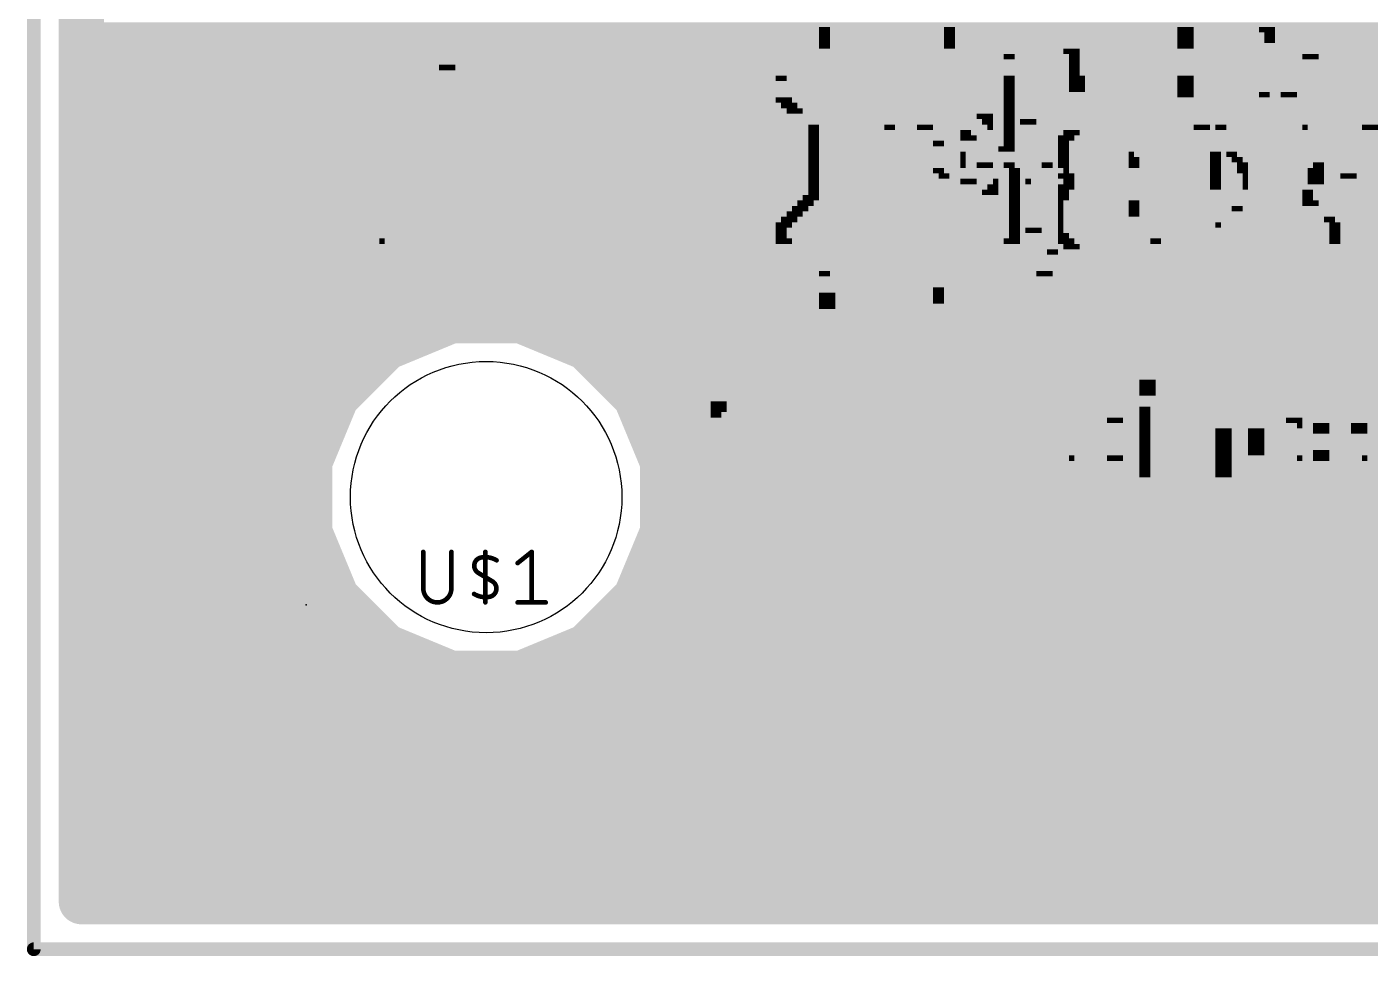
# Model space of a CAD drawing. Extents: x -50 to 50, y 0 to 88.
# Drawn here: x -50.08 to -35.23, y -0.08 to 10.2 of the extents above; entities that cross this region are included whole.
import ezdxf

# ---------------------------------------------------------------- set-up
doc = ezdxf.new("R2010")
doc.units = 0
for name, color, linetype in [('1', 12, 'CONTINUOUS'), ('16', 132, 'CONTINUOUS'), ('20', 31, 'CONTINUOUS'), ('21', 253, 'CONTINUOUS'), ('23', 53, 'CONTINUOUS')]:
    doc.layers.add(name, color=color, linetype=linetype)

# ---------------------------------------------------------------- blocks, each defined once
blk = doc.blocks.new('RECT')
blk.add_solid([(-0.5, -0.5), (0.5, -0.5), (-0.5, 0.5), (0.5, 0.5)])

msp = doc.modelspace()

# ---------------------------------------------------------------- linework, layer by layer
at = {"layer": '1', "const_width": 0.5}
for points in [[(-49.4738, 0.5262), (-49.4738, 19.9738)], [(-49.4738, 10), (-18.0904, 10)], [(-49.4738, 9.5), (-18.5904, 9.5)], [(-49.4738, 9), (-19.0904, 9)], [(-49.4738, 8.5), (-19.4746, 8.5)], [(-49.4738, 8), (-19.6817, 8)], [(-49.4738, 7.5), (-19.6824, 7.5)], [(-49.4738, 7), (-19.5823, 7)], [(-45.3879, 6.95), (-46.1046, 6.6531)], [(-44.6121, 6.95), (-45.3879, 6.95)], [(-43.8954, 6.6531), (-44.6121, 6.95)], [(-46.1046, 6.6531), (-46.6531, 6.1046)], [(-43.3469, 6.1046), (-43.8954, 6.6531)], [(-49.4738, 6.5), (-46.2577, 6.5)], [(-43.7423, 6.5), (-19.3504, 6.5)], [(-49.4738, 6), (-46.6964, 6)], [(-46.6531, 6.1046), (-46.95, 5.3879)], [(-43.05, 5.3879), (-43.3469, 6.1046)], [(-43.3035, 6), (-30.1291, 6)], [(-49.4738, 5.5), (-46.9036, 5.5)], [(-43.0964, 5.5), (-30.2474, 5.5)], [(-46.95, 5.3879), (-46.95, 4.6121)], [(-43.05, 4.6121), (-43.05, 5.3879)], [(-49.4738, 5), (-46.95, 5)], [(-43.05, 5), (-30.2474, 5)], [(-46.95, 4.6121), (-46.6531, 3.8954)], [(-43.3469, 3.8954), (-43.05, 4.6121)], [(-49.4738, 4.5), (-46.9036, 4.5)], [(-43.0964, 4.5), (-30.2474, 4.5)], [(-49.4738, 4), (-46.6965, 4)], [(-43.3036, 4), (-25.4032, 4)], [(-46.6531, 3.8954), (-46.1046, 3.3469)], [(-43.8954, 3.3469), (-43.3469, 3.8954)], [(-49.4738, 3.5), (-46.2577, 3.5)], [(-43.7423, 3.5), (-27.5491, 3.5)], [(-46.1046, 3.3469), (-45.3879, 3.05)], [(-44.6121, 3.05), (-43.8954, 3.3469)], [(-45.3879, 3.05), (-44.6121, 3.05)], [(-49.4738, 3), (-27.7074, 3)], [(-49.4738, 2.5), (-27.7074, 2.5)], [(-49.4738, 2), (-27.7074, 2)], [(-49.4738, 1.5), (49.4738, 1.5)], [(-49.4738, 1), (49.4738, 1)], [(49.4738, 0.5262), (-49.4738, 0.5262)]]:
    msp.add_lwpolyline(points, dxfattribs=at)
at = {"layer": '1', "const_width": 0.25}
for points in [[(-49.4738, 10.125, 1), (-49.4738, 9.875)], [(-49.4738, 9.625, 1), (-49.4738, 9.375)], [(-49.4738, 9.125, 1), (-49.4738, 8.875)], [(-49.4738, 8.625, 1), (-49.4738, 8.375)], [(-49.4738, 8.125, 1), (-49.4738, 7.875)], [(-49.4738, 7.625, 1), (-49.4738, 7.375)], [(-49.4738, 7.125, 1), (-49.4738, 6.875)], [(-45.3879, 7.075, 1), (-45.3879, 6.825)], [(-45.34, 6.8345, 1), (-45.4357, 7.0655)], [(-44.5643, 7.0655, 1), (-44.66, 6.8345)], [(-44.6121, 6.825, 1), (-44.6121, 7.075)], [(-46.1524, 6.7686, 1), (-46.0567, 6.5376)], [(-46.0162, 6.5647, 1), (-46.193, 6.7415)], [(-43.807, 6.7415, 1), (-43.9838, 6.5647)], [(-43.9432, 6.5376, 1), (-43.8476, 6.7686)], [(-49.4738, 6.625, 1), (-49.4738, 6.375)], [(-46.2577, 6.375, 1), (-46.2577, 6.625)], [(-43.7423, 6.625, 1), (-43.7423, 6.375)], [(-49.4738, 6.125, 1), (-49.4738, 5.875)], [(-46.7415, 6.193, 1), (-46.5647, 6.0162)], [(-46.5376, 6.0567, 1), (-46.7686, 6.1524)], [(-46.6964, 5.875, 1), (-46.6964, 6.125)], [(-43.2314, 6.1524, 1), (-43.4624, 6.0567)], [(-43.4353, 6.0162, 1), (-43.2585, 6.193)], [(-43.3035, 6.125, 1), (-43.3035, 5.875)], [(-49.4738, 5.625, 1), (-49.4738, 5.375)], [(-46.9036, 5.375, 1), (-46.9036, 5.625)], [(-43.0964, 5.625, 1), (-43.0964, 5.375)], [(-46.825, 5.3879, 1), (-47.075, 5.3879)], [(-47.0655, 5.4357, 1), (-46.8345, 5.34)], [(-42.925, 5.3879, 1), (-43.175, 5.3879)], [(-43.1655, 5.34, 1), (-42.9345, 5.4357)], [(-49.4738, 5.125, 1), (-49.4738, 4.875)], [(-46.95, 4.875, 1), (-46.95, 5.125)], [(-43.05, 5.125, 1), (-43.05, 4.875)], [(-46.8345, 4.66, 1), (-47.0655, 4.5643)], [(-42.9345, 4.5643, 1), (-43.1655, 4.66)], [(-49.4738, 4.625, 1), (-49.4738, 4.375)], [(-47.075, 4.6121, 1), (-46.825, 4.6121)], [(-46.9036, 4.375, 1), (-46.9036, 4.625)], [(-43.0964, 4.625, 1), (-43.0964, 4.375)], [(-43.175, 4.6121, 1), (-42.925, 4.6121)], [(-49.4738, 4.125, 1), (-49.4738, 3.875)], [(-46.6965, 3.875, 1), (-46.6965, 4.125)], [(-43.3036, 4.125, 1), (-43.3036, 3.875)], [(-46.5647, 3.9838, 1), (-46.7415, 3.807)], [(-46.7686, 3.8476, 1), (-46.5376, 3.9432)], [(-43.4624, 3.9432, 1), (-43.2314, 3.8476)], [(-43.2585, 3.807, 1), (-43.4353, 3.9838)], [(-49.4738, 3.625, 1), (-49.4738, 3.375)], [(-46.2577, 3.375, 1), (-46.2577, 3.625)], [(-43.7423, 3.625, 1), (-43.7423, 3.375)], [(-46.0567, 3.4624, 1), (-46.1524, 3.2314)], [(-43.8476, 3.2314, 1), (-43.9432, 3.4624)], [(-46.193, 3.2585, 1), (-46.0162, 3.4353)], [(-43.9838, 3.4353, 1), (-43.807, 3.2585)], [(-45.3879, 3.175, 1), (-45.3879, 2.925)], [(-45.4357, 2.9345, 1), (-45.34, 3.1655)], [(-44.66, 3.1655, 1), (-44.5643, 2.9345)], [(-44.6121, 2.925, 1), (-44.6121, 3.175)], [(-49.4738, 3.125, 1), (-49.4738, 2.875)], [(-49.4738, 2.625, 1), (-49.4738, 2.375)], [(-49.4738, 2.125, 1), (-49.4738, 1.875)], [(-49.4738, 1.625, 1), (-49.4738, 1.375)], [(-49.4738, 1.125, 1), (-49.4738, 0.875)], [(-49.4738, 0.6512, 1), (-49.4738, 0.4012)], [(-49.5988, 0.5262, 1), (-49.3488, 0.5262)]]:
    msp.add_lwpolyline(points, format="xyb", dxfattribs=at)
at = {"layer": '16', "const_width": 0.5}
for points in [[(-49.4738, 0.5262), (-49.4738, 19.9738)], [(-49.4738, 10), (-27.1486, 10)], [(-49.4738, 9.5), (-27.1486, 9.5)], [(-49.4738, 9), (-27.1486, 9)], [(-49.4738, 8.5), (-27.1486, 8.5)], [(-49.4738, 8), (-27.1486, 8)], [(-49.4738, 7.5), (-27.1486, 7.5)], [(-49.4738, 7), (-27.1486, 7)], [(-45.3879, 6.95), (-46.1046, 6.6531)], [(-44.6121, 6.95), (-45.3879, 6.95)], [(-43.8954, 6.6531), (-44.6121, 6.95)], [(-46.1046, 6.6531), (-46.6531, 6.1046)], [(-43.3469, 6.1046), (-43.8954, 6.6531)], [(-49.4738, 6.5), (-46.2577, 6.5)], [(-43.7423, 6.5), (-27.1486, 6.5)], [(-49.4738, 6), (-46.6964, 6)], [(-46.6531, 6.1046), (-46.95, 5.3879)], [(-43.05, 5.3879), (-43.3469, 6.1046)], [(-43.3035, 6), (-30.1291, 6)], [(-49.4738, 5.5), (-46.9036, 5.5)], [(-43.0964, 5.5), (-30.2474, 5.5)], [(-46.95, 5.3879), (-46.95, 4.6121)], [(-43.05, 4.6121), (-43.05, 5.3879)], [(-49.4738, 5), (-46.95, 5)], [(-43.05, 5), (-30.2474, 5)], [(-46.95, 4.6121), (-46.6531, 3.8954)], [(-43.3469, 3.8954), (-43.05, 4.6121)], [(-49.4738, 4.5), (-46.9036, 4.5)], [(-43.0964, 4.5), (-30.2474, 4.5)], [(-49.4738, 4), (-46.6965, 4)], [(-43.3036, 4), (-27.1486, 4)], [(-46.6531, 3.8954), (-46.1046, 3.3469)], [(-43.8954, 3.3469), (-43.3469, 3.8954)], [(-49.4738, 3.5), (-46.2577, 3.5)], [(-43.7423, 3.5), (-27.5491, 3.5)], [(-46.1046, 3.3469), (-45.3879, 3.05)], [(-44.6121, 3.05), (-43.8954, 3.3469)], [(-45.3879, 3.05), (-44.6121, 3.05)], [(-49.4738, 3), (-27.7074, 3)], [(-49.4738, 2.5), (-27.7074, 2.5)], [(-49.4738, 2), (-27.7074, 2)], [(-49.4738, 1.5), (49.4738, 1.5)], [(-49.4738, 1), (49.4738, 1)], [(49.4738, 0.5262), (-49.4738, 0.5262)]]:
    msp.add_lwpolyline(points, dxfattribs=at)
at = {"layer": '16', "const_width": 0.25}
for points in [[(-49.4738, 10.125, 1), (-49.4738, 9.875)], [(-49.4738, 9.625, 1), (-49.4738, 9.375)], [(-49.4738, 9.125, 1), (-49.4738, 8.875)], [(-49.4738, 8.625, 1), (-49.4738, 8.375)], [(-49.4738, 8.125, 1), (-49.4738, 7.875)], [(-49.4738, 7.625, 1), (-49.4738, 7.375)], [(-49.4738, 7.125, 1), (-49.4738, 6.875)], [(-45.3879, 7.075, 1), (-45.3879, 6.825)], [(-45.34, 6.8345, 1), (-45.4357, 7.0655)], [(-44.5643, 7.0655, 1), (-44.66, 6.8345)], [(-44.6121, 6.825, 1), (-44.6121, 7.075)], [(-46.1524, 6.7686, 1), (-46.0567, 6.5376)], [(-46.0162, 6.5647, 1), (-46.193, 6.7415)], [(-43.807, 6.7415, 1), (-43.9838, 6.5647)], [(-43.9432, 6.5376, 1), (-43.8476, 6.7686)], [(-49.4738, 6.625, 1), (-49.4738, 6.375)], [(-46.2577, 6.375, 1), (-46.2577, 6.625)], [(-43.7423, 6.625, 1), (-43.7423, 6.375)], [(-49.4738, 6.125, 1), (-49.4738, 5.875)], [(-46.7415, 6.193, 1), (-46.5647, 6.0162)], [(-46.5376, 6.0567, 1), (-46.7686, 6.1524)], [(-46.6964, 5.875, 1), (-46.6964, 6.125)], [(-43.2314, 6.1524, 1), (-43.4624, 6.0567)], [(-43.4353, 6.0162, 1), (-43.2585, 6.193)], [(-43.3035, 6.125, 1), (-43.3035, 5.875)], [(-49.4738, 5.625, 1), (-49.4738, 5.375)], [(-46.9036, 5.375, 1), (-46.9036, 5.625)], [(-43.0964, 5.625, 1), (-43.0964, 5.375)], [(-46.825, 5.3879, 1), (-47.075, 5.3879)], [(-47.0655, 5.4357, 1), (-46.8345, 5.34)], [(-42.925, 5.3879, 1), (-43.175, 5.3879)], [(-43.1655, 5.34, 1), (-42.9345, 5.4357)], [(-49.4738, 5.125, 1), (-49.4738, 4.875)], [(-46.95, 4.875, 1), (-46.95, 5.125)], [(-43.05, 5.125, 1), (-43.05, 4.875)], [(-46.8345, 4.66, 1), (-47.0655, 4.5643)], [(-42.9345, 4.5643, 1), (-43.1655, 4.66)], [(-49.4738, 4.625, 1), (-49.4738, 4.375)], [(-47.075, 4.6121, 1), (-46.825, 4.6121)], [(-46.9036, 4.375, 1), (-46.9036, 4.625)], [(-43.0964, 4.625, 1), (-43.0964, 4.375)], [(-43.175, 4.6121, 1), (-42.925, 4.6121)], [(-49.4738, 4.125, 1), (-49.4738, 3.875)], [(-46.6965, 3.875, 1), (-46.6965, 4.125)], [(-43.3036, 4.125, 1), (-43.3036, 3.875)], [(-46.5647, 3.9838, 1), (-46.7415, 3.807)], [(-46.7686, 3.8476, 1), (-46.5376, 3.9432)], [(-43.4624, 3.9432, 1), (-43.2314, 3.8476)], [(-43.2585, 3.807, 1), (-43.4353, 3.9838)], [(-49.4738, 3.625, 1), (-49.4738, 3.375)], [(-46.2577, 3.375, 1), (-46.2577, 3.625)], [(-43.7423, 3.625, 1), (-43.7423, 3.375)], [(-46.0567, 3.4624, 1), (-46.1524, 3.2314)], [(-43.8476, 3.2314, 1), (-43.9432, 3.4624)], [(-46.193, 3.2585, 1), (-46.0162, 3.4353)], [(-43.9838, 3.4353, 1), (-43.807, 3.2585)], [(-45.3879, 3.175, 1), (-45.3879, 2.925)], [(-45.4357, 2.9345, 1), (-45.34, 3.1655)], [(-44.66, 3.1655, 1), (-44.5643, 2.9345)], [(-44.6121, 2.925, 1), (-44.6121, 3.175)], [(-49.4738, 3.125, 1), (-49.4738, 2.875)], [(-49.4738, 2.625, 1), (-49.4738, 2.375)], [(-49.4738, 2.125, 1), (-49.4738, 1.875)], [(-49.4738, 1.625, 1), (-49.4738, 1.375)], [(-49.4738, 1.125, 1), (-49.4738, 0.875)], [(-49.4738, 0.6512, 1), (-49.4738, 0.4012)], [(-49.5988, 0.5262, 1), (-49.3488, 0.5262)]]:
    msp.add_lwpolyline(points, format="xyb", dxfattribs=at)
at = {"layer": '20', "const_width": 0.1524}
for points in [[(-50, 20.5), (-50, 0)], [(-50, 0), (50, 0)]]:
    msp.add_lwpolyline(points, dxfattribs=at)
at = {"layer": '20', "const_width": 0.0762}
for points in [[(-50, 0.0381, 1), (-50, -0.0381)], [(-50.0381, 0, 1), (-49.9619, 0)]]:
    msp.add_lwpolyline(points, format="xyb", dxfattribs=at)
at = {"layer": '20'}
msp.add_circle((-45, 5), 1.5, dxfattribs=at)
at = {"layer": '21', "const_width": 0.0508}
for points in [[(-45.6946, 4.3942), (-45.6946, 3.9906)], [(-45.3842, 3.9906), (-45.3842, 4.3942)], [(-45.009, 3.8354), (-45.009, 4.3942)], [(-44.6522, 4.27), (-44.497, 4.3942)], [(-44.497, 4.3942), (-44.497, 3.8354)], [(-45.009, 4.1148), (-45.0866, 4.1614)], [(-45.009, 4.1148), (-44.9314, 4.0682)], [(-44.6522, 3.8354), (-44.3417, 3.8354)]]:
    msp.add_lwpolyline(points, dxfattribs=at)
at = {"layer": '21'}
for points, const_width in [([(-45.6819, 4.3942, 1), (-45.7073, 4.3942)], 0.0254), ([(-45.3715, 4.3942, 1), (-45.3969, 4.3942)], 0.0254), ([(-45.0556, 4.3321, 0.6917), (-45.0866, 4.1614)], 0.0508), ([(-44.8849, 4.3011, 0.1823), (-45.0556, 4.3321)], 0.0508), ([(-45.0579, 4.3446, 1), (-45.0533, 4.3196)], 0.0254), ([(-45.0533, 4.3196, 1), (-45.0579, 4.3446)], 0.0254), ([(-44.9963, 4.3942, 1), (-45.0217, 4.3942)], 0.0254), ([(-44.8914, 4.2902, 1), (-44.8783, 4.312)], 0.0254), ([(-44.4843, 4.3942, 1), (-44.5097, 4.3942)], 0.0254), ([(-44.489, 4.3843, 1), (-44.5049, 4.4041)], 0.0254), ([(-45.0801, 4.1723, 1), (-45.0932, 4.1505)], 0.0254), ([(-45.0932, 4.1505, 1), (-45.0801, 4.1723)], 0.0254), ([(-44.6601, 4.2799, 1), (-44.6443, 4.2601)], 0.0254), ([(-45.6946, 3.9906, 1), (-45.3842, 3.9906)], 0.0508), ([(-45.6819, 3.9906, 1), (-45.7073, 3.9906)], 0.0254), ([(-45.3715, 3.9906, 1), (-45.3969, 3.9906)], 0.0254), ([(-45.0025, 4.1257, 1), (-45.0156, 4.1039)], 0.0254), ([(-45.0156, 4.1039, 1), (-45.0025, 4.1257)], 0.0254), ([(-44.9625, 3.8975, 0.6917), (-44.9314, 4.0682)], 0.0508), ([(-44.9249, 4.0791, 1), (-44.938, 4.0573)], 0.0254), ([(-44.938, 4.0573, 1), (-44.9249, 4.0791)], 0.0254), ([(-45.7073, 3.9906, 1), (-45.6819, 3.9906)], 0.0254), ([(-45.3969, 3.9906, 1), (-45.3715, 3.9906)], 0.0254), ([(-45.1332, 3.9285, 0.1823), (-44.9625, 3.8975)], 0.0508), ([(-45.1267, 3.9394, 1), (-45.1397, 3.9176)], 0.0254), ([(-44.9647, 3.91, 1), (-44.9602, 3.885)], 0.0254), ([(-44.9602, 3.885, 1), (-44.9647, 3.91)], 0.0254), ([(-44.6522, 3.8481, 1), (-44.6522, 3.8227)], 0.0254), ([(-44.3417, 3.8227, 1), (-44.3417, 3.8481)], 0.0254), ([(-45.0217, 3.8354, 1), (-44.9963, 3.8354)], 0.0254), ([(-44.5097, 3.8354, 1), (-44.4843, 3.8354)], 0.0254)]:
    msp.add_lwpolyline(points, format="xyb", dxfattribs=dict(at, const_width=const_width))
at = {"layer": '23'}
msp.add_point((-46.99, 3.81), dxfattribs=at)

# ---------------------------------------------------------------- block references
at = {"layer": '21', "yscale": 0.06}
for p, xscale in [((-45.91, 10.17), 0.42), ((-45.91, 10.11), 0.42), ((-45.13, 10.17), 0.3), ((-45.07, 10.11), 0.3), ((-42.94, 10.11), 3), ((-42.82, 10.17), 2.88), ((-41.26, 10.17), 0.12), ((-41.26, 10.11), 0.12), ((-39.88, 10.17), 0.12), ((-39.88, 10.11), 0.12), ((-38.41, 10.11), 0.54), ((-38.29, 10.17), 0.66), ((-37.27, 10.17), 0.18), ((-37.27, 10.11), 0.18), ((-36.73, 10.11), 0.3), ((-36.64, 10.17), 0.24), ((-36.37, 10.17), 0.18), ((-36.34, 10.11), 0.12), ((-35.89, 10.11), 0.42), ((-35.86, 10.17), 0.36), ((-45.85, 10.05), 0.42), ((-45.82, 9.99), 0.48), ((-45.79, 9.93), 0.54), ((-44.98, 10.05), 0.36), ((-43.27, 9.99), 3.78), ((-43.36, 9.93), 3.6), ((-43, 10.05), 3.24), ((-41.26, 10.05), 0.12), ((-41.26, 9.99), 0.12), ((-39.88, 10.05), 0.12), ((-39.88, 9.99), 0.12), ((-39.1, 9.93), 0.48), ((-38.83, 9.99), 0.78), ((-38.65, 10.05), 0.54), ((-38.53, 9.93), 0.18), ((-37.27, 10.05), 0.18), ((-37.27, 9.99), 0.18), ((-37.12, 9.93), 0.48), ((-36.91, 9.99), 0.3), ((-36.85, 10.05), 0.3), ((-36.34, 10.05), 0.12), ((-36.07, 9.99), 0.66), ((-36.22, 9.93), 0.36), ((-35.95, 10.05), 0.42), ((-35.86, 9.93), 0.24), ((-45.73, 9.87), 0.54), ((-45.7, 9.81), 0.6), ((-43.42, 9.87), 3.36), ((-43.45, 9.81), 3.3), ((-39.22, 9.87), 0.12), ((-38.5, 9.87), 0.12), ((-38.5, 9.81), 0.12), ((-37.27, 9.81), 0.3), ((-37.18, 9.87), 0.36), ((-36.28, 9.87), 0.36), ((-36.31, 9.81), 0.3), ((-35.92, 9.81), 0.24), ((-35.89, 9.87), 0.18), ((-45.76, 9.75), 0.36), ((-45.76, 9.69), 0.36), ((-45.73, 9.63), 0.3), ((-45.43, 9.75), 0.18), ((-45.34, 9.69), 0.24), ((-43.63, 9.63), 3.54), ((-43.51, 9.69), 3.3), ((-43.48, 9.75), 3.24), ((-40.48, 9.69), 2.64), ((-41.74, 9.63), 0.12), ((-40.48, 9.75), 2.4), ((-39.22, 9.63), 0.12), ((-38.5, 9.75), 0.12), ((-38.5, 9.69), 0.12), ((-38.47, 9.63), 0.18), ((-37.69, 9.63), 0.42), ((-37.45, 9.69), 0.54), ((-37.36, 9.75), 0.36), ((-37.27, 9.63), 0.18), ((-36.49, 9.63), 0.3), ((-36.43, 9.69), 0.3), ((-36.34, 9.75), 0.24), ((-36.04, 9.63), 0.24), ((-35.98, 9.75), 0.24), ((-35.98, 9.69), 0.24), ((-45.73, 9.57), 0.3), ((-45.67, 9.51), 0.3), ((-43.51, 9.57), 3.66), ((-43.48, 9.51), 3.6), ((-40.45, 9.51), 2.1), ((-39.22, 9.57), 0.12), ((-39.22, 9.51), 0.12), ((-38.47, 9.57), 0.18), ((-38.47, 9.51), 0.18), ((-37.84, 9.57), 0.48), ((-37.9, 9.51), 0.36), ((-37.27, 9.57), 0.18), ((-37.27, 9.51), 0.18), ((-36.58, 9.51), 0.48), ((-36.52, 9.57), 0.36), ((-36.13, 9.51), 0.3), ((-36.07, 9.57), 0.3), ((-45.61, 9.45), 0.3), ((-45.58, 9.39), 0.36), ((-43.75, 9.33), 3.9), ((-43.57, 9.39), 3.42), ((-43.45, 9.45), 3.54), ((-41.71, 9.39), 0.18), ((-41.65, 9.33), 0.18), ((-40.45, 9.45), 2.1), ((-40.42, 9.39), 2.04), ((-40.99, 9.33), 0.66), ((-39.55, 9.33), 0.3), ((-39.22, 9.45), 0.12), ((-39.22, 9.39), 0.12), ((-39.22, 9.33), 0.12), ((-38.65, 9.33), 0.54), ((-38.5, 9.39), 0.36), ((-38.44, 9.45), 0.24), ((-37.27, 9.45), 0.18), ((-36.7, 9.45), 0.24), ((-36.4, 9.45), 0.12), ((-36.13, 9.45), 0.18), ((-43.75, 9.27), 3.9), ((-43.69, 9.21), 3.9), ((-41.59, 9.27), 0.18), ((-41.5, 9.21), 0.24), ((-40.99, 9.27), 0.54), ((-40.96, 9.21), 0.48), ((-40.3, 9.21), 0.6), ((-39.52, 9.27), 0.24), ((-39.49, 9.21), 0.18), ((-39.22, 9.27), 0.12), ((-39.22, 9.21), 0.12), ((-38.8, 9.27), 0.6), ((-38.89, 9.21), 0.42), ((-37.78, 9.21), 1.2), ((-37.72, 9.27), 0.84), ((-36.4, 9.21), 0.96), ((-35.56, 9.21), 0.6), ((-43.63, 9.15), 3.9), ((-43.6, 9.09), 3.96), ((-43.54, 9.03), 3.96), ((-41.44, 9.15), 0.24), ((-41.38, 9.09), 0.12), ((-41.38, 9.03), 0.12), ((-40.96, 9.15), 0.48), ((-40.96, 9.09), 0.48), ((-40.96, 9.03), 0.48), ((-40.3, 9.15), 0.6), ((-40.54, 9.09), 0.12), ((-40.39, 9.03), 0.42), ((-40.15, 9.09), 0.18), ((-39.7, 9.03), 0.12), ((-39.46, 9.15), 0.12), ((-39.43, 9.09), 0.06), ((-39.22, 9.15), 0.12), ((-39.22, 9.09), 0.12), ((-39.22, 9.03), 0.12), ((-39.01, 9.15), 0.18), ((-38.53, 9.03), 0.18), ((-38.44, 9.09), 0.24), ((-38.29, 9.15), 0.42), ((-37.75, 9.03), 0.54), ((-37.21, 9.15), 0.3), ((-37.09, 9.09), 0.18), ((-36.97, 9.03), 0.3), ((-35.98, 9.15), 1.92), ((-36.88, 9.09), 0.12), ((-35.95, 9.09), 0.06), ((-35.23, 9.09), 0.18), ((-43.54, 8.97), 4.08), ((-43.54, 8.91), 4.08), ((-41.38, 8.97), 0.12), ((-41.38, 8.91), 0.12), ((-40.96, 8.97), 0.48), ((-40.96, 8.91), 0.48), ((-40, 8.91), 0.12), ((-39.67, 8.97), 0.18), ((-39.64, 8.91), 0.24), ((-39.22, 8.97), 0.12), ((-39.22, 8.91), 0.12), ((-38.59, 8.97), 0.18), ((-38.62, 8.91), 0.12), ((-38.2, 8.91), 0.36), ((-37.78, 8.97), 0.96), ((-37.42, 8.91), 0.36), ((-36.94, 8.97), 0.24), ((-36.94, 8.91), 0.24), ((-36.37, 8.97), 0.54), ((-36.34, 8.91), 0.48), ((-35.59, 8.91), 0.54), ((-35.56, 8.97), 0.36), ((-43.6, 8.79), 4.2), ((-43.6, 8.73), 4.2), ((-43.57, 8.85), 4.14), ((-41.38, 8.85), 0.12), ((-41.38, 8.79), 0.12), ((-41.38, 8.73), 0.12), ((-40.93, 8.85), 0.54), ((-40.57, 8.79), 1.26), ((-40.57, 8.73), 1.26), ((-40.06, 8.85), 0.24), ((-39.61, 8.85), 0.3), ((-39.73, 8.79), 0.06), ((-39.73, 8.73), 0.06), ((-39.37, 8.79), 0.3), ((-39.34, 8.73), 0.36), ((-39.25, 8.85), 0.18), ((-38.62, 8.85), 0.12), ((-38.62, 8.79), 0.12), ((-38.62, 8.73), 0.12), ((-38.26, 8.85), 0.36), ((-38.26, 8.79), 0.36), ((-38.26, 8.73), 0.36), ((-37.87, 8.79), 0.06), ((-37.84, 8.73), 0.12), ((-37.36, 8.85), 0.36), ((-37.36, 8.79), 0.36), ((-37.33, 8.73), 0.42), ((-36.91, 8.85), 0.3), ((-36.94, 8.79), 0.12), ((-36.94, 8.73), 0.12), ((-36.76, 8.79), 0.12), ((-36.7, 8.73), 0.12), ((-36.31, 8.85), 0.42), ((-36.28, 8.79), 0.36), ((-36.28, 8.73), 0.36), ((-35.44, 8.85), 0.36), ((-35.41, 8.79), 0.3), ((-35.41, 8.73), 0.3), ((-43.66, 8.61), 4.32), ((-43.63, 8.67), 4.26), ((-41.38, 8.67), 0.12), ((-41.38, 8.61), 0.12), ((-40.57, 8.67), 1.26), ((-40.93, 8.61), 0.54), ((-40, 8.61), 0.12), ((-39.73, 8.67), 0.06), ((-39.61, 8.61), 0.3), ((-39.49, 8.67), 0.18), ((-39.22, 8.67), 0.12), ((-39.16, 8.61), 0.12), ((-38.89, 8.61), 0.3), ((-38.8, 8.67), 0.12), ((-38.62, 8.67), 0.12), ((-38.59, 8.61), 0.06), ((-38.26, 8.67), 0.24), ((-37.84, 8.67), 0.12), ((-37.33, 8.67), 0.42), ((-37.33, 8.61), 0.42), ((-36.94, 8.67), 0.12), ((-36.94, 8.61), 0.12), ((-36.64, 8.67), 0.12), ((-36.64, 8.61), 0.12), ((-36.25, 8.67), 0.42), ((-36.25, 8.61), 0.42), ((-35.83, 8.61), 0.18), ((-35.8, 8.67), 0.12), ((-35.41, 8.67), 0.3), ((-35.44, 8.61), 0.24), ((-43.69, 8.49), 4.38), ((-43.66, 8.55), 4.32), ((-41.38, 8.55), 0.12), ((-41.38, 8.49), 0.12), ((-40.96, 8.55), 0.48), ((-40.96, 8.49), 0.48), ((-40.36, 8.49), 0.36), ((-39.94, 8.55), 0.12), ((-39.64, 8.55), 0.24), ((-39.67, 8.49), 0.18), ((-39.37, 8.49), 0.06), ((-39.16, 8.55), 0.12), ((-39.16, 8.49), 0.12), ((-38.89, 8.55), 0.3), ((-39.01, 8.49), 0.06), ((-38.59, 8.55), 0.18), ((-38.56, 8.49), 0.12), ((-37.54, 8.49), 0.84), ((-37.36, 8.55), 0.48), ((-36.94, 8.55), 0.12), ((-36.94, 8.49), 0.12), ((-36.61, 8.55), 0.06), ((-36.61, 8.49), 0.06), ((-36.25, 8.55), 0.42), ((-36.28, 8.49), 0.36), ((-35.83, 8.55), 0.18), ((-35.83, 8.49), 0.18), ((-35.47, 8.55), 0.18), ((-45.22, 8.31), 1.56), ((-43.75, 8.43), 4.38), ((-45.25, 8.37), 1.38), ((-43, 8.37), 2.76), ((-43.03, 8.31), 2.7), ((-41.41, 8.31), 0.18), ((-41.38, 8.43), 0.12), ((-41.38, 8.37), 0.12), ((-40.96, 8.43), 0.48), ((-40.96, 8.37), 0.48), ((-40.96, 8.31), 0.48), ((-40.33, 8.43), 0.54), ((-40.33, 8.37), 0.54), ((-40.33, 8.31), 0.54), ((-39.46, 8.31), 0.24), ((-39.43, 8.37), 0.18), ((-39.4, 8.43), 0.12), ((-39.16, 8.43), 0.12), ((-39.16, 8.37), 0.12), ((-39.16, 8.31), 0.12), ((-38.59, 8.43), 0.18), ((-38.62, 8.37), 0.12), ((-38.62, 8.31), 0.12), ((-38.26, 8.31), 0.36), ((-38.17, 8.37), 0.3), ((-38.05, 8.43), 0.3), ((-37.33, 8.43), 0.42), ((-37.33, 8.37), 0.42), ((-37.33, 8.31), 0.42), ((-36.94, 8.43), 0.12), ((-36.79, 8.37), 0.42), ((-36.79, 8.31), 0.42), ((-36.61, 8.43), 0.06), ((-36.28, 8.43), 0.36), ((-36.28, 8.37), 0.36), ((-36.28, 8.31), 0.36), ((-35.83, 8.43), 0.3), ((-35.92, 8.37), 0.12), ((-35.92, 8.31), 0.12), ((-35.44, 8.37), 0.72), ((-35.5, 8.31), 0.48), ((-35.2, 8.43), 0.24), ((-45.61, 8.19), 0.9), ((-45.49, 8.25), 1.02), ((-43.3, 8.25), 3.12), ((-43.3, 8.19), 3), ((-41.53, 8.19), 0.18), ((-41.47, 8.25), 0.18), ((-40.96, 8.19), 0.6), ((-40.96, 8.25), 0.48), ((-39.52, 8.19), 0.36), ((-39.49, 8.25), 0.3), ((-39.16, 8.25), 0.12), ((-39.16, 8.19), 0.12), ((-38.65, 8.25), 0.06), ((-38.65, 8.19), 0.06), ((-38.29, 8.19), 0.42), ((-38.26, 8.25), 0.36), ((-37.84, 8.25), 0.12), ((-37.84, 8.19), 0.12), ((-37.33, 8.25), 0.42), ((-37.33, 8.19), 0.42), ((-36.7, 8.25), 0.24), ((-36.7, 8.19), 0.12), ((-36.28, 8.25), 0.36), ((-36.28, 8.19), 0.36), ((-35.89, 8.25), 0.18), ((-35.8, 8.19), 0.24), ((-45.91, 8.01), 0.54), ((-45.7, 8.13), 0.84), ((-45.79, 8.07), 0.66), ((-43.3, 8.13), 2.88), ((-43.27, 8.07), 2.82), ((-43.24, 8.01), 2.76), ((-41.71, 8.01), 0.18), ((-41.65, 8.07), 0.18), ((-41.59, 8.13), 0.18), ((-40.39, 8.01), 2.1), ((-40.36, 8.07), 2.04), ((-40.33, 8.13), 1.98), ((-39.16, 8.13), 0.12), ((-39.16, 8.07), 0.12), ((-39.16, 8.01), 0.12), ((-38.92, 8.07), 0.24), ((-38.92, 8.01), 0.24), ((-38.65, 8.13), 0.06), ((-38.65, 8.07), 0.06), ((-38.65, 8.01), 0.06), ((-38.29, 8.13), 0.42), ((-38.29, 8.07), 0.42), ((-38.23, 8.01), 0.42), ((-37.84, 8.13), 0.12), ((-37.36, 8.13), 0.48), ((-37.3, 8.07), 0.36), ((-37.27, 8.01), 0.42), ((-36.91, 8.01), 0.06), ((-36.25, 8.01), 0.66), ((-36.25, 8.07), 0.54), ((-36.28, 8.13), 0.36), ((-35.74, 8.13), 0.24), ((-35.68, 8.07), 0.12), ((-35.62, 8.01), 0.12), ((-46.03, 7.95), 0.42), ((-46.12, 7.89), 0.24), ((-43.24, 7.95), 2.64), ((-43.18, 7.89), 2.52), ((-41.74, 7.95), 0.12), ((-41.74, 7.89), 0.12), ((-40.42, 7.95), 2.16), ((-39.16, 7.95), 0.12), ((-39.16, 7.89), 0.12), ((-38.95, 7.95), 0.18), ((-38.65, 7.95), 0.06), ((-38.62, 7.89), 0.12), ((-38.08, 7.95), 0.6), ((-38.08, 7.89), 0.36), ((-37.18, 7.95), 0.48), ((-37.18, 7.89), 0.24), ((-36.25, 7.95), 0.78), ((-35.62, 7.95), 0.12), ((-35.62, 7.89), 0.12), ((-46.15, 7.83), 0.06), ((-43.63, 7.83), 1.5), ((-43.6, 7.77), 1.44), ((-43.54, 7.71), 1.32), ((-42.37, 7.83), 0.9), ((-42.34, 7.77), 0.96), ((-42.31, 7.71), 0.9), ((-41.71, 7.83), 0.18), ((-40.45, 7.77), 2.58), ((-39.19, 7.83), 0.18), ((-38.74, 7.71), 0.12), ((-38.59, 7.83), 0.18), ((-38.53, 7.77), 0.18), ((-38.08, 7.71), 0.84), ((-37.6, 7.77), 0.36), ((-37.6, 7.83), 0.12), ((-37.18, 7.71), 0.72), ((-36.28, 7.77), 1.32), ((-35.62, 7.83), 0.12), ((-42.97, 7.65), 2.34), ((-42.91, 7.59), 2.34), ((-38.92, 7.59), 0.6), ((-38.77, 7.65), 0.3), ((-42.79, 7.53), 2.34), ((-43.42, 7.47), 0.84), ((-43.36, 7.41), 0.84), ((-42.07, 7.47), 1.38), ((-41.05, 7.41), 3.42), ((-41.26, 7.47), 0.12), ((-39.61, 7.47), 1.14), ((-39.01, 7.53), 0.66), ((-38.83, 7.47), 0.18), ((-38.47, 7.41), 0.9), ((-38.41, 7.47), 0.3), ((-43.3, 7.35), 0.84), ((-41.92, 7.29), 3.36), ((-41.23, 7.35), 3.06), ((-40, 7.29), 0.12), ((-38.68, 7.29), 0.96), ((-38.56, 7.35), 0.84), ((-42.52, 7.23), 1.92), ((-42.46, 7.17), 1.8), ((-42.43, 7.11), 1.62), ((-41.23, 7.23), 0.18), ((-41.23, 7.17), 0.18), ((-41.23, 7.11), 0.18), ((-39.43, 7.11), 1.62), ((-40, 7.23), 0.12), ((-40, 7.17), 0.12), ((-39.1, 7.17), 1.32), ((-38.86, 7.23), 1.08), ((-40.9, 7.05), 4.32), ((-40.9, 6.99), 4.08), ((-42.22, 6.93), 1.08), ((-42.01, 6.87), 1.26), ((-41.05, 6.81), 3.18), ((-40.3, 6.93), 2.52), ((-41.2, 6.87), 0.24), ((-39.82, 6.87), 1.08), ((-41.17, 6.75), 2.94), ((-42.28, 6.69), 0.72), ((-40.9, 6.69), 1.44), ((-42.25, 6.63), 0.66), ((-42.28, 6.57), 0.6), ((-42.28, 6.51), 0.6), ((-42.31, 6.45), 0.54), ((-42.34, 6.39), 0.48), ((-42.34, 6.33), 0.48), ((-42.34, 6.27), 0.36), ((-42.37, 6.21), 0.3), ((-37.69, 6.27), 0.18), ((-37.69, 6.21), 0.18), ((-42.37, 6.15), 0.3), ((-42.4, 6.09), 0.24), ((-37.69, 6.15), 0.18), ((-42.43, 6.03), 0.18), ((-42.43, 5.97), 0.18), ((-42.46, 5.91), 0.12), ((-38.23, 5.91), 0.54), ((-38.2, 5.97), 0.36), ((-37.72, 5.97), 0.12), ((-37.72, 5.91), 0.12), ((-37.3, 5.97), 0.24), ((-37.12, 5.91), 0.6), ((-36.97, 5.97), 0.3), ((-36.25, 5.91), 0.54), ((-36.22, 5.97), 0.36), ((-35.56, 5.91), 0.48), ((-35.56, 5.97), 0.36), ((-38.44, 5.85), 0.24), ((-38.44, 5.79), 0.24), ((-38.05, 5.85), 0.18), ((-37.72, 5.85), 0.12), ((-37.72, 5.79), 0.12), ((-37.09, 5.85), 0.66), ((-37.3, 5.79), 0.24), ((-36.88, 5.79), 0.24), ((-36.46, 5.79), 0.24), ((-36.4, 5.85), 0.24), ((-36.07, 5.85), 0.18), ((-36.01, 5.79), 0.06), ((-35.74, 5.85), 0.24), ((-35.77, 5.79), 0.18), ((-35.38, 5.85), 0.24), ((-35.35, 5.79), 0.18), ((-38.44, 5.73), 0.24), ((-38.35, 5.67), 0.42), ((-37.72, 5.73), 0.12), ((-37.72, 5.67), 0.12), ((-37.3, 5.73), 0.24), ((-37.3, 5.67), 0.24), ((-36.85, 5.73), 0.18), ((-36.85, 5.67), 0.18), ((-36.49, 5.73), 0.18), ((-36.49, 5.67), 0.18), ((-35.59, 5.67), 0.66), ((-35.77, 5.73), 0.18), ((-35.35, 5.73), 0.18), ((-38.26, 5.61), 0.48), ((-38.17, 5.55), 0.42), ((-38.08, 5.49), 0.24), ((-37.72, 5.61), 0.12), ((-37.72, 5.55), 0.12), ((-37.72, 5.49), 0.12), ((-37.3, 5.61), 0.24), ((-37.3, 5.55), 0.24), ((-37.3, 5.49), 0.24), ((-36.85, 5.61), 0.18), ((-36.85, 5.55), 0.18), ((-36.85, 5.49), 0.18), ((-36.49, 5.61), 0.18), ((-36.49, 5.55), 0.18), ((-36.49, 5.49), 0.18), ((-35.59, 5.61), 0.66), ((-35.8, 5.55), 0.24), ((-35.77, 5.49), 0.18), ((-38.53, 5.43), 0.06), ((-38.44, 5.37), 0.24), ((-38.11, 5.37), 0.3), ((-38.05, 5.43), 0.18), ((-37.72, 5.43), 0.12), ((-37.72, 5.37), 0.12), ((-37.3, 5.43), 0.24), ((-37.3, 5.37), 0.24), ((-36.85, 5.43), 0.18), ((-36.85, 5.37), 0.18), ((-36.46, 5.43), 0.24), ((-36.25, 5.37), 0.54), ((-36.01, 5.43), 0.06), ((-35.77, 5.43), 0.18), ((-35.56, 5.37), 0.6), ((-35.29, 5.43), 0.06), ((-38.29, 5.31), 0.54), ((-38.29, 5.25), 0.3), ((-37.72, 5.31), 0.12), ((-37.72, 5.25), 0.12), ((-37.3, 5.31), 0.24), ((-37.3, 5.25), 0.24), ((-36.85, 5.31), 0.18), ((-36.85, 5.25), 0.18), ((-36.25, 5.31), 0.54), ((-36.22, 5.25), 0.36), ((-35.53, 5.31), 0.54), ((-35.5, 5.25), 0.36)]:
    msp.add_blockref('RECT', p, dxfattribs=dict(at, xscale=xscale))

doc.saveas('drawing.dxf')
